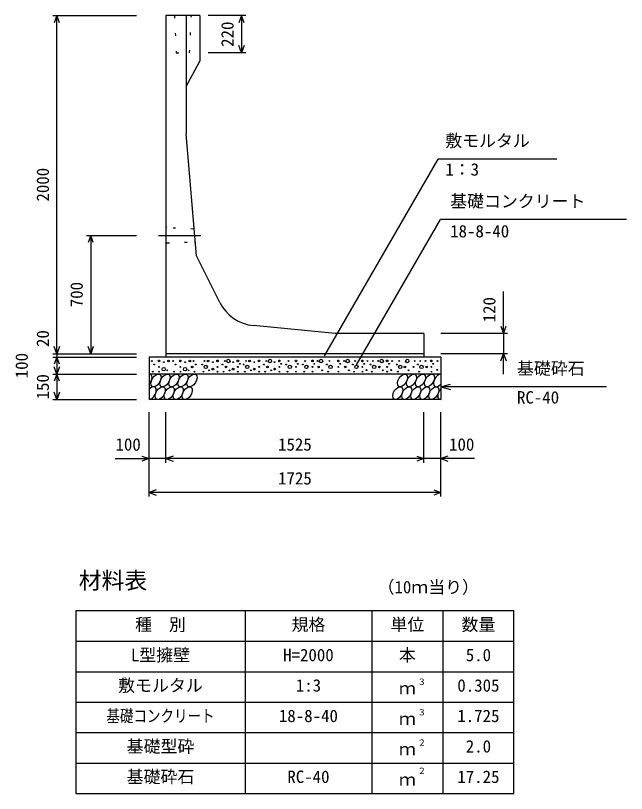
# Model space of a CAD drawing. Units: millimetres, scale not verified. Extents: x -50400 to 50400, y -17820 to 17820.
# Drawn here: x 26123 to 29734, y -3681 to 919 of the extents above; entities that cross this region are included whole.
import ezdxf
from ezdxf.enums import TextEntityAlignment as Align

# ---------------------------------------------------------------- set-up
doc = ezdxf.new("R2010")
doc.units = ezdxf.units.MM
doc.header["$LTSCALE"] = 60
doc.linetypes.add('CHAIN1', pattern=[8, 5, -1, 1, -1])
doc.linetypes.add('DOTTED', pattern=[1.75, 0.25, -1.5])
for name, color, linetype, lineweight in [('0-0_CENTER', 7, 'CHAIN1', 25), ('0-1_DIM', 7, 'Continuous', 25), ('0-3_HATCH', 6, 'Continuous', 25), ('0-4_HYO', 3, 'Continuous', 25), ('0-5_HYO2', 4, 'Continuous', 25), ('0-6_OUTLINE', 1, 'Continuous', 25), ('0-7_OUTLINE2', 4, 'DOTTED', 25), ('0-8_TXT', 7, 'Continuous', 25)]:
    doc.layers.add(name, color=color, linetype=linetype, lineweight=lineweight)
doc.styles.add('ＭＳ ゴシック', font='')
doc.styles.get('ＭＳ ゴシック').set_extended_font_data('MS Gothic')

msp = doc.modelspace()

# ---------------------------------------------------------------- linework, layer by layer
at = {"layer": '0-0_CENTER'}
msp.add_line((26968.68, -380.94), (27218.54, -380.94), dxfattribs=at)
at = {"layer": '0-1_DIM'}
for p, q in [((26342, 919.06), (26837, 919.06)), ((26367, -1080.94), (26367, 919.06)), ((27483.91, 919.06), (27262, 919.06)), ((27458.91, 919.06), (27458.91, 699.06)), ((27483.91, 699.06), (27262, 699.06)), ((27949.15, -1092.26), (28620.42, 70.41)), ((29322.83, 70.41), (28620.42, 70.41)), ((28138.63, -1146.66), (28634.9, -287.09)), ((29734.44, -287.09), (28634.9, -287.09)), ((26542, -380.94), (26837, -380.94)), ((26567, -380.94), (26567, -1080.94)), ((29007, -960.94), (29007, -713.25)), ((29032, -960.94), (28637, -960.94)), ((29007, -960.94), (29007, -1080.94)), ((26342, -1080.94), (26837, -1080.94)), ((26342, -1080.94), (26837, -1080.94)), ((26342, -1100.94), (26837, -1100.94)), ((26367, -1080.94), (26367, -1100.94)), ((26367, -1100.94), (26367, -1200.94)), ((26567, -1080.94), (26837, -1080.94)), ((29032, -1080.94), (28637, -1080.94)), ((29007, -1200.94), (29007, -1080.94)), ((26342, -1200.94), (26837, -1200.94)), ((26367, -1200.94), (26367, -1350.94)), ((28637, -1275.94), (28694.96, -1260.41)), ((29617.32, -1275.94), (28637, -1275.94)), ((28637, -1275.94), (28694.96, -1291.47)), ((26342, -1350.94), (26837, -1350.94)), ((26912, -1925.94), (26912, -1425.94)), ((27012, -1725.94), (27012, -1425.94)), ((28537, -1725.94), (28537, -1425.94)), ((28537, -1725.94), (28537, -1425.94)), ((28637, -1925.94), (28637, -1425.94)), ((26712.46, -1700.94), (26912, -1700.94)), ((27012, -1700.94), (26912, -1700.94)), ((28537, -1700.94), (27012, -1700.94)), ((28637, -1700.94), (28537, -1700.94)), ((28836.54, -1700.94), (28637, -1700.94)), ((28637, -1900.94), (26912, -1900.94))]:
    msp.add_line(p, q, dxfattribs=at)
for points in [[(26382.39, 876.78), (26367, 919.06), (26351.61, 876.78)], [(27474.3, 876.78), (27458.91, 919.06), (27443.52, 876.78)], [(27474.3, 741.35), (27458.91, 699.06), (27443.52, 741.35)], [(26582.39, -423.22), (26567, -380.94), (26551.61, -423.22)], [(28991.61, -918.65), (29007, -960.94), (29022.39, -918.65)], [(26382.39, -1038.65), (26367, -1080.94), (26351.61, -1038.65)], [(26582.39, -1038.65), (26567, -1080.94), (26551.61, -1038.65)], [(26382.39, -1143.22), (26367, -1100.94), (26351.61, -1143.22)], [(28991.61, -1123.22), (29007, -1080.94), (29022.39, -1123.22)], [(26382.39, -1158.65), (26367, -1200.94), (26351.61, -1158.65)], [(26382.39, -1243.22), (26367, -1200.94), (26351.61, -1243.22)], [(26382.39, -1308.65), (26367, -1350.94), (26351.61, -1308.65)], [(26869.71, -1685.55), (26912, -1700.94), (26869.71, -1716.33)], [(27054.29, -1685.55), (27012, -1700.94), (27054.29, -1716.33)], [(28494.71, -1685.55), (28537, -1700.94), (28494.71, -1716.33)], [(28679.29, -1685.55), (28637, -1700.94), (28679.29, -1716.33)], [(26954.29, -1885.55), (26912, -1900.94), (26954.29, -1916.33)], [(28594.71, -1885.55), (28637, -1900.94), (28594.71, -1916.33)]]:
    msp.add_lwpolyline(points, dxfattribs=at)
at = {"layer": '0-3_HATCH'}
for centre, radius in [((26927.97, -1123.76), 2.5), ((26941.99, -1144.77), 2.5), ((26970.86, -1122.89), 5), ((26998.9, -1130.76), 2.5), ((27026.94, -1123.76), 5), ((27054.07, -1123.76), 2.5), ((27068.09, -1144.77), 2.5), ((27096.97, -1122.89), 5), ((27125.01, -1130.76), 2.5), ((27153.04, -1123.76), 5), ((27174.07, -1123.76), 2.5), ((27188.09, -1144.77), 2.5), ((27225.91, -1144.77), 2.5), ((27246.94, -1158.78), 10), ((27239.93, -1123.76), 2.5), ((27260.96, -1123.76), 5), ((27288.99, -1130.76), 2.5), ((27317.03, -1122.89), 5), ((27345.91, -1144.77), 2.5), ((27359.93, -1123.76), 2.5), ((27380.96, -1123.76), 10), ((27408.99, -1130.76), 2.5), ((27437.03, -1122.89), 5), ((27448.37, -1140.45), 2.5), ((27471.13, -1144.77), 2.5), ((27492.16, -1158.78), 10), ((27485.15, -1123.76), 2.5), ((27506.18, -1123.76), 5), ((27534.22, -1130.76), 2.5), ((27562.26, -1122.89), 5), ((27591.13, -1144.77), 2.5), ((27605.15, -1123.76), 2.5), ((27626.18, -1123.76), 10), ((27654.22, -1130.76), 2.5), ((27682.26, -1122.89), 5), ((27693.6, -1140.45), 2.5), ((27723.06, -1144.77), 2.5), ((27744.09, -1158.78), 10), ((27737.08, -1123.76), 2.5), ((27780.7, -1122.89), 5), ((27792.04, -1140.45), 2.5), ((27821.5, -1144.77), 2.5), ((27842.53, -1158.78), 10), ((27835.51, -1123.76), 2.5), ((27877.69, -1122.89), 5), ((27889.03, -1140.45), 2.5), ((27907.39, -1123.76), 2.5), ((27928.42, -1123.76), 10), ((27963.77, -1144.77), 2.5), ((27984.8, -1158.78), 10), ((27977.79, -1123.76), 2.5), ((28031.08, -1122.89), 5), ((28042.42, -1140.45), 2.5), ((28065.05, -1123.76), 2.5), ((28086.08, -1123.76), 10), ((28116.74, -1144.77), 2.5), ((28137.77, -1158.78), 10), ((28130.76, -1123.76), 2.5), ((28172.94, -1122.89), 5), ((28184.28, -1140.45), 2.5), ((28202.63, -1123.76), 2.5), ((28221.87, -1144.77), 2.5), ((28242.9, -1158.78), 10), ((28235.89, -1123.76), 2.5), ((28266.67, -1123.76), 2.5), ((28287.71, -1123.76), 10), ((28319.47, -1122.89), 5), ((28330.81, -1140.45), 2.5), ((28349.17, -1123.76), 2.5), ((28376.16, -1144.77), 2.5), ((28397.19, -1158.78), 10), ((28390.18, -1123.76), 2.5), ((28438.34, -1123.76), 10), ((28482.43, -1123.76), 2.5), ((28501.66, -1144.77), 2.5), ((28522.69, -1158.78), 10), ((28515.68, -1123.76), 2.5), ((28546.47, -1123.76), 2.5), ((28580.87, -1122.89), 5), ((28592.21, -1140.45), 2.5), ((28617.09, -1123.76), 2.5), ((26934.98, -1186.79), 2.5), ((26970.86, -1158.78), 2.5), ((26970.86, -1186.79), 2.5), ((26998.9, -1171.91), 10), ((27019.93, -1178.91), 2.5), ((27061.08, -1186.79), 2.5), ((27096.97, -1158.78), 2.5), ((27096.97, -1186.79), 2.5), ((27125.01, -1171.91), 10), ((27146.03, -1178.91), 2.5), ((27167.06, -1158.78), 5), ((27181.08, -1186.79), 2.5), ((27232.92, -1186.79), 2.5), ((27267.97, -1178.91), 2.5), ((27288.99, -1171.91), 5), ((27317.03, -1158.78), 2.5), ((27317.03, -1186.79), 2.5), ((27352.92, -1186.79), 2.5), ((27366.94, -1158.78), 5), ((27387.97, -1178.91), 2.5), ((27408.99, -1171.91), 5), ((27437.03, -1158.78), 2.5), ((27437.03, -1186.79), 2.5), ((27478.14, -1186.79), 2.5), ((27513.19, -1178.91), 2.5), ((27534.22, -1171.91), 5), ((27562.26, -1158.78), 2.5), ((27562.26, -1186.79), 2.5), ((27598.14, -1186.79), 2.5), ((27612.16, -1158.78), 5), ((27633.19, -1178.91), 2.5), ((27654.22, -1171.91), 5), ((27682.26, -1158.78), 2.5), ((27682.26, -1186.79), 2.5), ((27730.07, -1186.79), 2.5), ((27780.7, -1158.78), 2.5), ((27780.7, -1186.79), 2.5), ((27828.51, -1186.79), 2.5), ((27877.69, -1158.78), 2.5), ((27877.69, -1186.79), 2.5), ((27914.4, -1158.78), 5), ((27935.43, -1178.91), 2.5), ((27970.78, -1186.79), 2.5), ((28031.08, -1158.78), 2.5), ((28031.08, -1186.79), 2.5), ((28072.06, -1158.78), 5), ((28093.09, -1178.91), 2.5), ((28123.75, -1186.79), 2.5), ((28172.94, -1158.78), 2.5), ((28172.94, -1186.79), 2.5), ((28197.59, -1177.13), 2.5), ((28228.88, -1186.79), 2.5), ((28273.69, -1158.78), 5), ((28294.71, -1178.91), 2.5), ((28319.47, -1158.78), 2.5), ((28319.47, -1186.79), 2.5), ((28344.13, -1177.13), 2.5), ((28383.17, -1186.79), 2.5), ((28424.32, -1158.78), 5), ((28445.35, -1178.91), 2.5), ((28475.99, -1158.78), 2.5), ((28508.67, -1186.79), 2.5), ((28553.48, -1158.78), 5), ((28580.87, -1158.78), 2.5), ((28580.87, -1186.79), 2.5), ((28616.03, -1175.68), 2.5)]:
    msp.add_circle(centre, radius, dxfattribs=at)
for centre, start_param, end_param in [((26899.64, -1238.46), 4.385593, 6.6745444), ((28623.14, -1238.46), 0.3357715, 4.4411806), ((26924.96, -1313.45), 3.5111464, 7.548991), ((28648.46, -1313.45), 1.2110787, 3.5658734)]:
    msp.add_ellipse(centre, major_axis=(21.81, 35.31), ratio=0.5792, start_param=start_param, end_param=end_param, dxfattribs=at)
for centre in [(26952.84, -1238.46), (27006.05, -1238.46), (27059.26, -1238.46), (27112.47, -1238.46), (27165.68, -1238.46), (28410.31, -1238.46), (28463.51, -1238.46), (28516.72, -1238.46), (28569.93, -1238.46), (26978.16, -1313.45), (27031.37, -1313.45), (27084.58, -1313.45), (27137.79, -1313.45), (28382.42, -1313.45), (28435.63, -1313.45), (28488.84, -1313.45), (28542.04, -1313.45), (28595.25, -1313.45)]:
    msp.add_ellipse(centre, major_axis=(21.81, 35.31), ratio=0.5792, dxfattribs=at)
at = {"layer": '0-4_HYO'}
for p, q in [((27479.5, -2600.94), (27479.5, -3680.94)), ((28229.5, -2600.94), (28229.5, -3680.94)), ((28649.5, -2600.94), (28649.5, -3680.94)), ((26479.5, -2780.94), (29069.5, -2780.94))]:
    msp.add_line(p, q, dxfattribs=at)
msp.add_lwpolyline([(26479.5, -3680.94), (29069.5, -3680.94), (29069.5, -2600.94), (26479.5, -2600.94)], close=True, dxfattribs=at)
at = {"layer": '0-5_HYO2'}
for p, q in [((26479.5, -2960.94), (29069.5, -2960.94)), ((26479.5, -3140.94), (29069.5, -3140.94)), ((26479.5, -3320.94), (29069.5, -3320.94)), ((26479.5, -3500.94), (29069.5, -3500.94))]:
    msp.add_line(p, q, dxfattribs=at)
at = {"layer": '0-6_OUTLINE'}
for p, q in [((27212, 919.06), (27012, 919.06)), ((27012, 919.06), (27012, -1100.94)), ((27132, 919.06), (27132, 219.06)), ((27212, 919.06), (27212, 649.06)), ((27132, 499.06), (27212, 649.06)), ((27192, -500.94), (27132, 219.06)), ((27330.14, -777.23), (27192, -500.94)), ((28012, -960.94), (27529.67, -914.26)), ((28537, -960.94), (28012, -960.94)), ((28537, -960.94), (28537, -1100.94)), ((28537, -1080.94), (27012, -1080.94)), ((28637, -1100.94), (28637, -1350.94)), ((28637, -1200.94), (26912, -1200.94)), ((28637, -1350.94), (26912, -1350.94))]:
    msp.add_line(p, q, dxfattribs=at)
msp.add_lwpolyline([(28637, -1100.94), (26912, -1100.94), (26912, -1350.94)], dxfattribs=at)
msp.add_arc((27553.75, -665.42), 250, 206.56505, 264.47246, dxfattribs=at)
at = {"layer": '0-7_OUTLINE2'}
for p, q in [((27152, 699.06), (27162, 919.06)), ((27017, -336.16), (27012.22, -330.94)), ((27173.84, -343.21), (27017, -336.16)), ((27178.46, -338.41), (27173.84, -343.21)), ((27012.22, -430.93), (27017, -425.72)), ((27017, -425.72), (27180.13, -418.66)), ((27185.34, -423.43), (27180.13, -418.66))]:
    msp.add_line(p, q, dxfattribs=at)
msp.add_lwpolyline([(27062, 919.06), (27072, 699.06), (27152, 699.06)], dxfattribs=at)

# ---------------------------------------------------------------- texts
at = {"layer": '0-1_DIM', "style": 'ＭＳ ゴシック'}
for s, p in [('220', (27433.91, 734.06)), ('2000', (26342, -180.94)), ('700', (26542, -805.94)), ('120', (28982, -895.3)), ('20', (26342, -1040.87)), ('100', (26217, -1225.94)), ('150', (26342, -1350.94))]:
    msp.add_text(s, height=73.31, rotation=90, dxfattribs=at).set_placement(p, align=Align.BOTTOM_LEFT)
for s, p in [('敷モルタル', (28663.27, 120.41)), ('1：3', (28663.27, -49.7)), ('基礎コンクリート', (28692.15, -237.09)), ('18-8-40', (28692.15, -414.72)), ('基礎砕石', (29087.25, -1225.94)), ('RC-40', (29087.25, -1397.32)), ('100', (26713.36, -1675.94)), ('1525', (27674.5, -1675.94)), ('100', (28685.64, -1675.94)), ('1725', (27674.5, -1875.94))]:
    msp.add_text(s, height=73.31, dxfattribs=at).set_placement(p, align=Align.BOTTOM_LEFT)
at = {"layer": '0-8_TXT', "style": 'ＭＳ ゴシック'}
for s, height, p in [('材料表', 98.97, (26496.17, -2500.94)), ('（10ｍ当り）', 73.31, (28262.83, -2519.27)), ('種\u3000別', 73.31, (26829.5, -2740.94)), ('規格', 73.31, (27754.5, -2740.94)), ('単位', 73.31, (28339.5, -2740.94)), ('数量', 73.31, (28759.5, -2740.94)), ('L型擁壁', 73.31, (26804.5, -2920.94)), ('H=2000', 73.31, (27704.5, -2920.94)), ('本', 73.31, (28389.5, -2920.94)), ('5.0', 73.31, (28784.5, -2920.94)), ('敷モルタル', 73.31, (26729.5, -3100.94)), ('1:3', 73.31, (27779.5, -3100.94)), ('３', 36.66, (28498.74, -3050.32)), ('0.305', 73.31, (28734.5, -3100.94)), ('ｍ', 73.31, (28389.5, -3117.61)), ('18-8-40', 73.31, (27679.5, -3280.94)), ('ｍ', 73.31, (28389.5, -3297.61)), ('３', 36.66, (28498.74, -3230.32)), ('1.725', 73.31, (28734.5, -3280.94)), ('基礎型砕', 73.31, (26779.5, -3460.94)), ('ｍ', 73.31, (28389.5, -3477.61)), ('２', 36.66, (28498.74, -3410.32)), ('2.0', 73.31, (28784.5, -3460.94)), ('基礎砕石', 73.31, (26779.5, -3640.94)), ('２', 36.66, (28498.74, -3576.99)), ('RC-40', 73.31, (27729.5, -3640.94)), ('ｍ', 73.31, (28389.5, -3657.61)), ('17.25', 73.31, (28734.5, -3640.94))]:
    msp.add_text(s, height=height, dxfattribs=at).set_placement(p, align=Align.BOTTOM_LEFT)
at = {"layer": '0-8_TXT', "style": 'ＭＳ ゴシック', "width": 0.8}
msp.add_text('基礎コンクリート', height=73.31, dxfattribs=at).set_placement((26659.5, -3280.94), align=Align.BOTTOM_LEFT)

doc.saveas('drawing.dxf')
